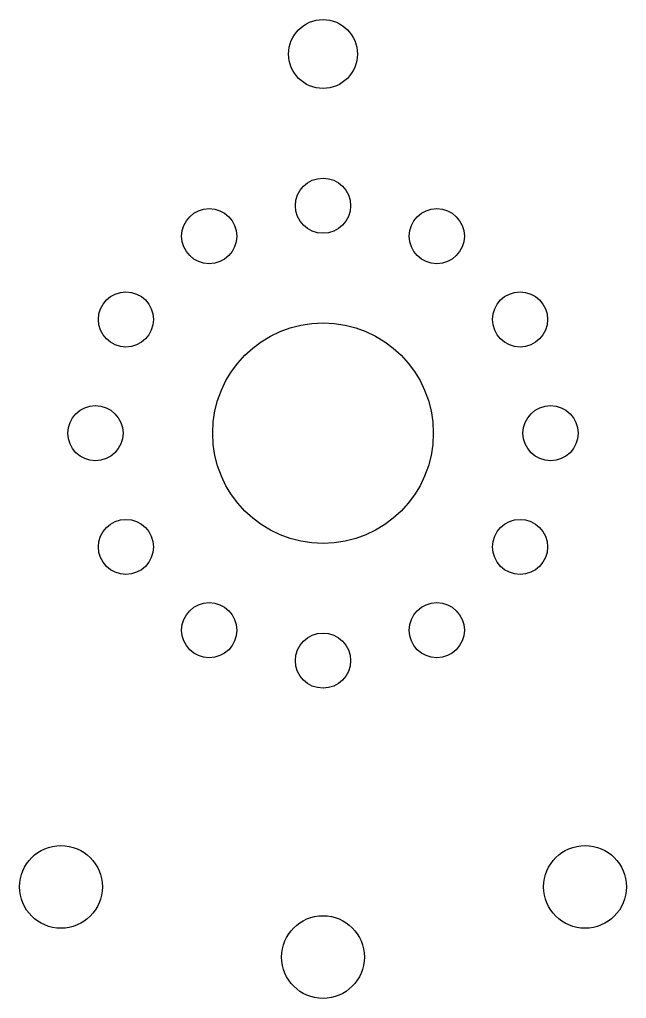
# Model space of a CAD drawing. Extents: x -44 to 44, y -82 to 60.
import ezdxf

# ---------------------------------------------------------------- set-up
doc = ezdxf.new("R2010")
doc.units = 0
doc.layers.add('CUT', color=7, linetype='CONTINUOUS')

msp = doc.modelspace()

# ---------------------------------------------------------------- linework, layer by layer
at = {"layer": 'CUT'}
for centre, radius in [((0, 55), 5), ((0, 33), 4), ((-16.5, 28.58), 4), ((16.5, 28.58), 4), ((-28.58, 16.5), 4), ((28.58, 16.5), 4), ((0, 0), 16), ((-33, 0), 4), ((33, 0), 4), ((-28.58, -16.5), 4), ((28.58, -16.5), 4), ((-16.5, -28.58), 4), ((16.5, -28.58), 4), ((0, -33), 4), ((-38, -65.82), 6), ((38, -65.82), 6), ((0, -76), 6)]:
    msp.add_circle(centre, radius, dxfattribs=at)

doc.saveas('drawing.dxf')
